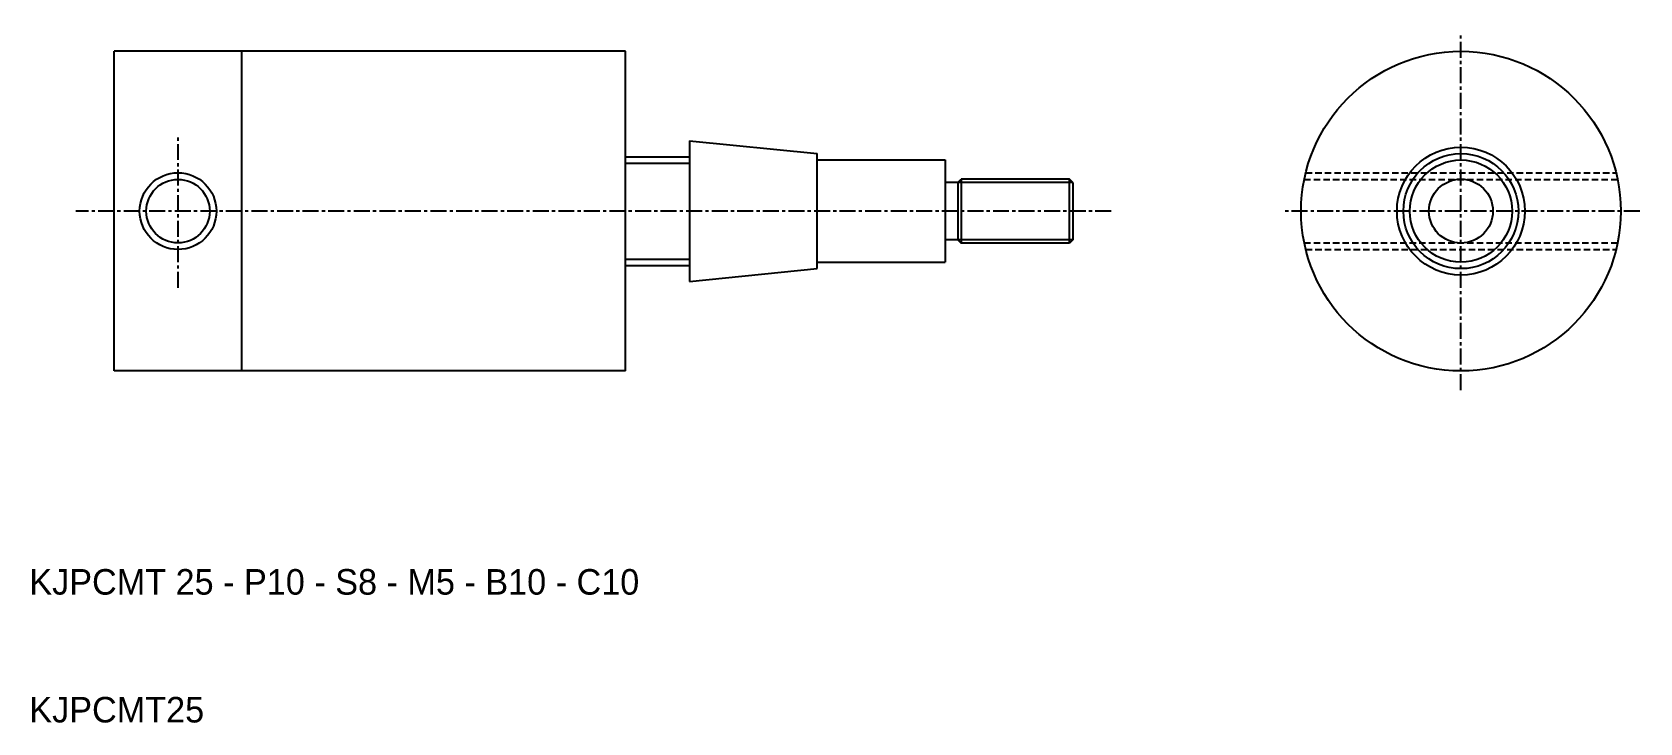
# Model space of a CAD drawing. Extents: x -6 to 119, y 10 to 64.
import ezdxf

# ---------------------------------------------------------------- set-up
doc = ezdxf.new("R2010")
doc.units = 0
doc.linetypes.add('CENTER', pattern=[2, 1.25, -0.25, 0.25, -0.25])
doc.linetypes.add('DASHED', pattern=[0.75, 0.5, -0.25])
doc.layers.get('0').update_dxf_attribs({"linetype": 'CONTINUOUS'})
doc.layers.add('CENTER', color=1, linetype='CENTER')

msp = doc.modelspace()

# ---------------------------------------------------------------- linework, layer by layer
at = {"color": 7, "linetype": 'CONTINUOUS'}
for p, q in [((40, 62.5), (0, 62.5)), ((0, 37.5), (0, 62.5)), ((10, 37.5), (10, 62.5)), ((40, 37.5), (40, 62.5)), ((45, 55.5), (45, 44.5)), ((45, 55.5), (55, 54.5)), ((40, 54.25), (45, 54.25)), ((55, 45.5), (55, 54.5)), ((40, 53.75), (45, 53.75)), ((55, 54), (65, 54)), ((65, 54), (65, 46)), ((66, 52.24), (65, 52.24)), ((66, 52.24), (66.26, 52.5)), ((66, 52.24), (66, 47.76)), ((74.74, 52.5), (66.26, 52.5)), ((66.26, 52.5), (66.26, 47.5)), ((74.74, 47.5), (74.74, 52.5)), ((75, 52.24), (74.74, 52.5)), ((75, 52.24), (75, 47.76)), ((66, 47.76), (65, 47.76)), ((66, 47.76), (66.26, 47.5)), ((74.74, 47.5), (66.26, 47.5)), ((75, 47.76), (74.74, 47.5)), ((40, 46.25), (45, 46.25)), ((40, 45.75), (45, 45.75)), ((45, 44.5), (55, 45.5)), ((55, 46), (65, 46)), ((40, 37.5), (0, 37.5))]:
    msp.add_line(p, q, dxfattribs=at)
at = {"color": 3, "linetype": 'DASHED'}
for p, q in [((93.21, 53), (117.48, 53)), ((93.09, 52.48), (117.6, 52.48)), ((93.09, 47.52), (117.6, 47.52)), ((93.21, 47), (117.48, 47))]:
    msp.add_line(p, q, dxfattribs=at)
at = {"color": 3, "linetype": 'CONTINUOUS'}
for p, q in [((75, 52.24), (66, 52.24)), ((75, 47.76), (66, 47.76))]:
    msp.add_line(p, q, dxfattribs=at)
at = {"color": 7, "linetype": 'CONTINUOUS'}
for centre, radius in [((105.35, 50), 12.5), ((105.35, 50), 5), ((105.35, 50), 4.5), ((105.35, 50), 4), ((5, 50), 2.48), ((105.35, 50), 2.5)]:
    msp.add_circle(centre, radius, dxfattribs=at)
at = {"color": 3, "linetype": 'CONTINUOUS'}
msp.add_circle((5, 50), 3, dxfattribs=at)
at = {"layer": 'CENTER', "color": 1, "linetype": 'CENTER'}
for p, q in [((105.35, 36), (105.35, 64)), ((5, 44), (5, 56)), ((78, 50), (-3, 50)), ((119.35, 50), (91.35, 50))]:
    msp.add_line(p, q, dxfattribs=at)

# ---------------------------------------------------------------- texts
at = {"color": 7, "linetype": 'CONTINUOUS'}
for s, p in [('KJPCMT 25 - P10 - S8 - M5 - B10 - C10', (-6.63, 20)), ('KJPCMT25', (-6.63, 10))]:
    msp.add_text(s, height=2, dxfattribs=at).set_placement(p)

doc.saveas('drawing.dxf')
